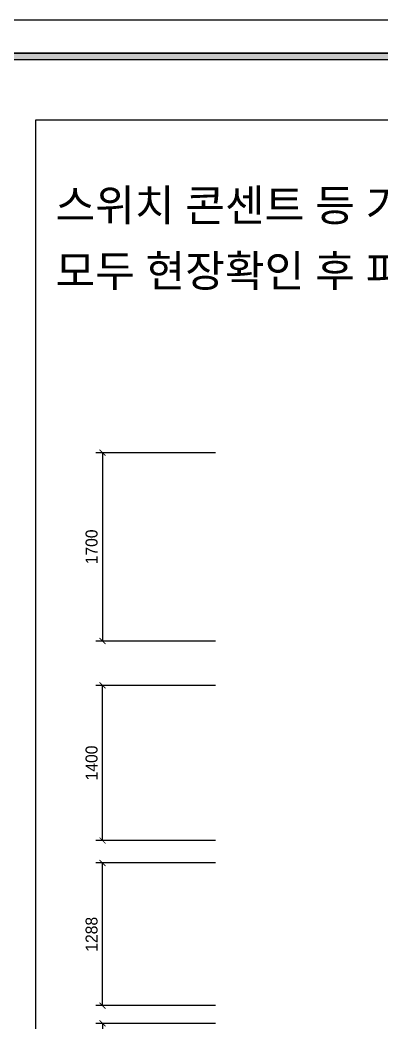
# Model space of a CAD drawing. Extents: x 11416736 to 11582377, y -14295679 to -14163266.
# Drawn here: x 11473253 to 11476515, y -14179648 to -14170596 of the extents above; entities that cross this region are included whole.
import ezdxf
from ezdxf.enums import TextEntityAlignment as Align

# ---------------------------------------------------------------- set-up
doc = ezdxf.new("R2010")
doc.units = 0
doc.header["$LTSCALE"] = 50
doc.header["$MEASUREMENT"] = 0
doc.layers.get('0').update_dxf_attribs({"linetype": 'CONTINUOUS'})
doc.layers.get('DEFPOINTS').update_dxf_attribs({"linetype": 'CONTINUOUS'})
for name, color, linetype in [('2.글자선', 60, 'CONTINUOUS'), ('DIM', 7, 'CONTINUOUS'), ('F-SYM', 7, 'CONTINUOUS'), ('FORM(YOURNAME)-11', 1, 'CONTINUOUS'), ('도면층4', 4, 'CONTINUOUS')]:
    doc.layers.add(name, color=color, linetype=linetype)
doc.styles.add('YOURNAME', font='HY울릉도M.TTF')
doc.styles.add('맑은 고딕', font='malgun.ttf')
doc.dimstyles.new('YOURNAME-60', dxfattribs={"dimscale": 60, "dimtxt": 1.8, "dimasz": 0.9, "dimexe": 1, "dimexo": 3, "dimgap": 0.7, "dimtad": 1, "dimdec": 0, "dimzin": 0, "dimdsep": 46, "dimtxsty": 'YOURNAME', "dimblk": 'ARCHTICK', "dimcen": 0, "dimclrd": 1, "dimclre": 1, "dimclrt": 7, "dimadec": 0, "dimazin": 0, "dimtfac": 1, "dimtdec": 0, "dimtix": 1, "dimtmove": 2, "dimatfit": 3, "dimldrblk": 'ARCHTICK', "dimfxl": 0, "dimtolj": 1, "dimtzin": 0, "dimarcsym": 0})

# ---------------------------------------------------------------- blocks, each defined once
blk = doc.blocks.new('FORM-PLAN')
at = {"layer": 'FORM(YOURNAME)-11'}
h = blk.add_hatch(color=256, dxfattribs=at)
h.dxf.hatch_style = 1
h.paths.add_polyline_path([(-71444, 55115), (10556, 55115), (10556, 54915), (-71444, 54915)])
h.paths.add_polyline_path([(-71444, -2085), (10556, -2085), (10556, -2285), (-71444, -2285)])
at = {"layer": 'DEFPOINTS', "color": 158}
for points in [[(-71444, -2285), (10556, -2285), (10556, 55115), (-71444, 55115)], [(-69444, 53115), (-64, 53115), (-64, 1215), (-69444, 1215)]]:
    blk.add_lwpolyline(points, close=True, dxfattribs=at)
at = {"layer": 'FORM(YOURNAME)-11', "color": 250}
blk.add_lwpolyline([(-72444, -3285), (11556, -3285), (11556, 56115), (-72444, 56115)], close=True, dxfattribs=at)
at = {"layer": 'FORM(YOURNAME)-11'}
blk.add_lwpolyline([(-71444, 55115), (10556, 55115), (10556, 54915), (-71444, 54915)], close=True, dxfattribs=at)
at = {"layer": 'FORM(YOURNAME)-11', "color": 3, "style": 'YOURNAME'}
for tag, height, p in [('1', 450, (9905, 18188)), ('2', 450, (9905, 17544)), ('3', 450, (9905, 16257)), ('4', 450, (9905, 14326)), ('5', 515, (9905, 12009)), ('6', 515, (9905, 9757)), ('7', 515, (9905, 7504)), ('8', 515, (9905, 5252)), ('9', 515, (9905, 2999)), ('10', 515, (5655, 811)), ('11', 515, (9905, 747)), ('12', 515, (5655, -1441)), ('13', 515, (9905, -1441))]:
    blk.add_attdef(tag, text='', height=height, dxfattribs=at).set_placement(p, align=Align.MIDDLE_RIGHT)
blk = doc.blocks.new('*U327')
at = {"layer": 'F-SYM', "xscale": 0.3, "yscale": 0.3, "zscale": 0.3}
blk.add_blockref('FORM-PLAN', (11494228.9, -14187431), dxfattribs=at)
blk = doc.blocks.new('_ARCHTICK')
at = {"color": 0, "linetype": 'ByBlock', "const_width": 0.15}
blk.add_lwpolyline([(-0.5, -0.5), (0.5, 0.5)], dxfattribs=at)
blk = doc.blocks.new('*D225')
at = {"layer": 'DEFPOINTS', "color": 0, "ltscale": 30}
for p in [(11475195.6, -14179651.5), (11473995.6, -14183351.5), (11475195.6, -14183351.5)]:
    blk.add_point(p, dxfattribs=at)
at = {"layer": 'DIM', "color": 1, "lineweight": -2, "ltscale": 30}
for p, q in [((11475015.6, -14179651.5), (11473935.6, -14179651.5)), ((11473995.6, -14179651.5), (11473995.6, -14183351.5)), ((11475015.6, -14183351.5), (11473935.6, -14183351.5))]:
    blk.add_line(p, q, dxfattribs=at)
at = {"layer": 'DIM', "color": 1, "lineweight": -2, "ltscale": 30, "xscale": 54, "yscale": 54, "zscale": 54}
for p, rotation in [((11473995.6, -14179651.5), 90), ((11473995.6, -14183351.5), 270)]:
    blk.add_blockref('_ARCHTICK', p, dxfattribs=dict(at, rotation=rotation))
at = {"layer": 'DIM', "color": 7, "ltscale": 30, "insert": (11473897.5, -14181501.5), "char_height": 108, "attachment_point": 5, "rotation": 90, "style": 'YOURNAME'}
blk.add_mtext('\\A1;3700', dxfattribs=at)
blk = doc.blocks.new('*D226')
at = {"layer": 'DEFPOINTS', "color": 0, "ltscale": 30}
for p in [(11473995.6, -14178204.1), (11475195.6, -14178204.1), (11475195.6, -14179492)]:
    blk.add_point(p, dxfattribs=at)
at = {"layer": 'DIM', "color": 1, "lineweight": -2, "ltscale": 30}
for p, q in [((11475015.6, -14178204.1), (11473935.6, -14178204.1)), ((11473995.6, -14179492), (11473995.6, -14178204.1)), ((11475015.6, -14179492), (11473935.6, -14179492))]:
    blk.add_line(p, q, dxfattribs=at)
at = {"layer": 'DIM', "color": 1, "lineweight": -2, "ltscale": 30, "xscale": 54, "yscale": 54, "zscale": 54}
for p, rotation in [((11473995.6, -14178204.1), 90), ((11473995.6, -14179492), 270)]:
    blk.add_blockref('_ARCHTICK', p, dxfattribs=dict(at, rotation=rotation))
at = {"layer": 'DIM', "color": 7, "ltscale": 30, "insert": (11473897.5, -14178848), "char_height": 108, "attachment_point": 5, "rotation": 90, "style": 'YOURNAME'}
blk.add_mtext('\\A1;1288', dxfattribs=at)
blk = doc.blocks.new('*D227')
at = {"layer": 'DEFPOINTS', "color": 0, "ltscale": 30}
for p in [(11473995.6, -14176601.5), (11475195.6, -14176601.5), (11475195.6, -14178001.5)]:
    blk.add_point(p, dxfattribs=at)
at = {"layer": 'DIM', "color": 1, "lineweight": -2, "ltscale": 30}
for p, q in [((11475015.6, -14176601.5), (11473935.6, -14176601.5)), ((11473995.6, -14178001.5), (11473995.6, -14176601.5)), ((11475015.6, -14178001.5), (11473935.6, -14178001.5))]:
    blk.add_line(p, q, dxfattribs=at)
at = {"layer": 'DIM', "color": 1, "lineweight": -2, "ltscale": 30, "xscale": 54, "yscale": 54, "zscale": 54}
for p, rotation in [((11473995.6, -14176601.5), 90), ((11473995.6, -14178001.5), 270)]:
    blk.add_blockref('_ARCHTICK', p, dxfattribs=dict(at, rotation=rotation))
at = {"layer": 'DIM', "color": 7, "ltscale": 30, "insert": (11473897.5, -14177301.5), "char_height": 108, "attachment_point": 5, "rotation": 90, "style": 'YOURNAME'}
blk.add_mtext('\\A1;1400', dxfattribs=at)
blk = doc.blocks.new('*D228')
at = {"layer": 'DEFPOINTS', "color": 0, "ltscale": 30}
for p in [(11475195.6, -14174501.5), (11473995.6, -14176201.5), (11475195.6, -14176201.5)]:
    blk.add_point(p, dxfattribs=at)
at = {"layer": 'DIM', "color": 1, "lineweight": -2, "ltscale": 30}
for p, q in [((11475015.6, -14174501.5), (11473935.6, -14174501.5)), ((11473995.6, -14174501.5), (11473995.6, -14176201.5)), ((11475015.6, -14176201.5), (11473935.6, -14176201.5))]:
    blk.add_line(p, q, dxfattribs=at)
at = {"layer": 'DIM', "color": 1, "lineweight": -2, "ltscale": 30, "xscale": 54, "yscale": 54, "zscale": 54}
for p, rotation in [((11473995.6, -14174501.5), 90), ((11473995.6, -14176201.5), 270)]:
    blk.add_blockref('_ARCHTICK', p, dxfattribs=dict(at, rotation=rotation))
at = {"layer": 'DIM', "color": 7, "ltscale": 30, "insert": (11473897.5, -14175351.5), "char_height": 108, "attachment_point": 5, "rotation": 90, "style": 'YOURNAME'}
blk.add_mtext('\\A1;1700', dxfattribs=at)

msp = doc.modelspace()

# ---------------------------------------------------------------- block references
at = {"layer": '도면층4'}
msp.add_blockref('*U327', (0, 0), dxfattribs=at)

# ---------------------------------------------------------------- texts
at = {"layer": '2.글자선', "color": 10, "style": '맑은 고딕'}
for s, p in [('스위치 콘센트 등 기구들', (11473571.4, -14172125.6)), ('모두 현장확인 후 피드백', (11473571.4, -14172718))]:
    msp.add_text(s, height=285.208, dxfattribs=at).set_placement(p, align=Align.TOP_LEFT)

# ---------------------------------------------------------------- dimensions: what is measured, and where the dimension line sits
at = {"layer": 'DIM', "ltscale": 30}
for base, p1, p2, picture, middle in [((11473995.6, -14176201.5), (11475195.6, -14174501.5), (11475195.6, -14176201.5), '*D228', (11473897.5, -14175351.5)), ((11473995.6, -14176601.5), (11475195.6, -14178001.5), (11475195.6, -14176601.5), '*D227', (11473897.5, -14177301.5)), ((11473995.6, -14178204.1), (11475195.6, -14179492), (11475195.6, -14178204.1), '*D226', (11473897.5, -14178848)), ((11473995.6, -14183351.5), (11475195.6, -14179651.5), (11475195.6, -14183351.5), '*D225', (11473897.5, -14181501.5))]:
    dim = msp.add_linear_dim(base=base, p1=p1, p2=p2, angle=90, dimstyle='YOURNAME-60', dxfattribs=at)
    dim.commit()
    dim.dimension.update_dxf_attribs({"geometry": picture, "text_midpoint": middle})

doc.saveas('drawing.dxf')
